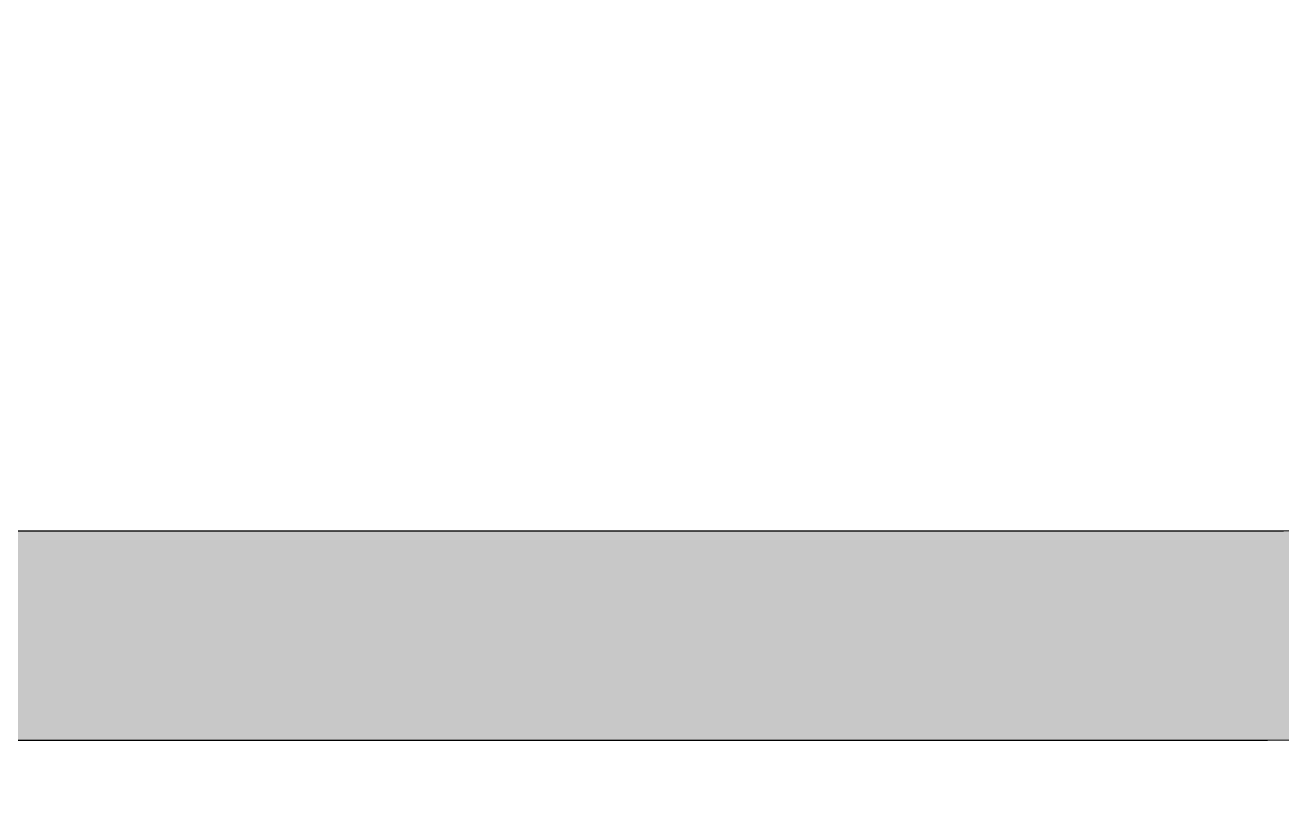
# Model space of a CAD drawing. Header units: millimetres. Extents: x 0 to 420, y 0 to 297.
# Drawn here: x 261.46 to 276.47, y 99.56 to 108.69 of the extents above; entities that cross this region are included whole.
import ezdxf

# ---------------------------------------------------------------- set-up
doc = ezdxf.new("R2010")
doc.units = ezdxf.units.MM
doc.layers.add('GREEN', color=96, linetype='Continuous')
doc.layers.add('L35', color=3, linetype='Continuous')

msp = doc.modelspace()

# ---------------------------------------------------------------- hatches: boundary and pattern name
at = {"layer": 'GREEN'}
h = msp.add_hatch(color=256, dxfattribs=at)
edge = h.paths.add_edge_path()
edge.add_line((141.302262, 110.132521), (141.302262, 259.968745))
edge.add_arc((151.302262, 259.968745), 10, 90, 180, ccw=False)
edge.add_line((151.302262, 269.968745), (276.302262, 269.968745))
edge.add_arc((276.302262, 259.968745), 10, 0, 90, ccw=False)
edge.add_line((286.302262, 259.968745), (286.302262, 110.132521))
edge.add_arc((276.302262, 110.132521), 10, -90, 0, ccw=False)
edge.add_line((276.302262, 100.132521), (151.302262, 100.132521))
edge.add_arc((151.302262, 110.132521), 10, 180, 270, ccw=False)
edge = h.paths.add_edge_path(flags=16)
edge.add_line((143.802262, 110.132521), (143.802262, 259.968745))
edge.add_arc((151.302262, 259.968745), 7.5, 90, 180, ccw=False)
edge.add_line((151.302262, 267.468745), (276.302262, 267.468745))
edge.add_arc((276.302262, 259.968745), 7.5, 0, 90, ccw=False)
edge.add_line((283.802262, 259.968745), (283.802262, 110.132521))
edge.add_arc((276.302262, 110.132521), 7.5, -90, 0, ccw=False)
edge.add_line((276.302262, 102.632521), (151.302262, 102.632521))
edge.add_arc((151.302262, 110.132521), 7.5, 180, 270, ccw=False)

# ---------------------------------------------------------------- linework, layer by layer
for points in [[(141.302262, 110.132521), (141.302262, 259.968745, -0.414213562), (151.302262, 269.968745), (276.302262, 269.968745, -0.414213562), (286.302262, 259.968745), (286.302262, 110.132521, -0.414213562), (276.302262, 100.132521), (151.302262, 100.132521, -0.414213562)], [(143.802262, 110.132521), (143.802262, 259.968745, -0.414213562), (151.302262, 267.468745), (276.302262, 267.468745, -0.414213562), (283.802262, 259.968745), (283.802262, 110.132521, -0.414213562), (276.302262, 102.632521), (151.302262, 102.632521, -0.414213562)]]:
    msp.add_lwpolyline(points, format="xyb", close=True, dxfattribs=at)
at = {"layer": 'L35'}
msp.add_lwpolyline([(138.802262, 110.132521), (138.802262, 259.968745, -0.414213562), (151.302262, 272.468745), (276.302262, 272.468745, -0.414213562), (288.802262, 259.968745), (288.802262, 110.132521, -0.414213562), (276.302262, 97.632521), (151.302262, 97.632521, -0.414213562)], format="xyb", close=True, dxfattribs=at)

doc.saveas('drawing.dxf')
